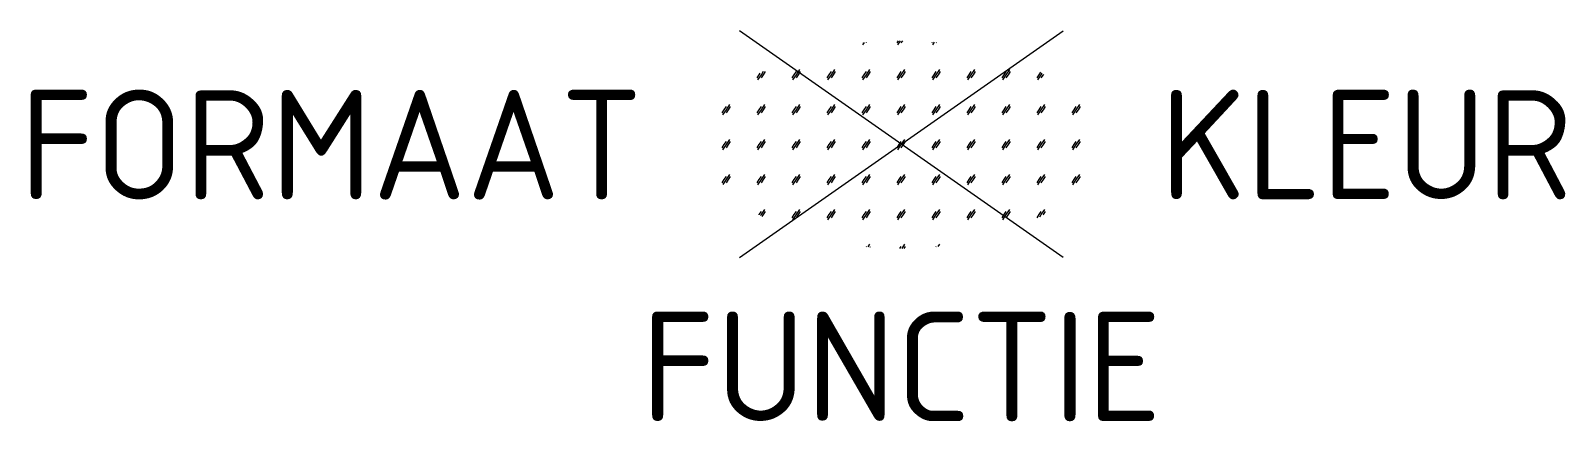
# Model space of a CAD drawing. Extents: x -14.3 to 10.9, y -4.6 to 1.9.
import ezdxf
from ezdxf.enums import TextEntityAlignment as Align

# ---------------------------------------------------------------- set-up
doc = ezdxf.new("R2010")
doc.units = 0
doc.styles.add('NLCS-ISO', font='NLCS-ISO.ttf')

msp = doc.modelspace()

# ---------------------------------------------------------------- linework, layer by layer
for p, q in [((-2.662, -1.864), (2.662, 1.864)), ((2.662, -1.864), (-2.662, 1.864)), ((-0.644, 1.663), (-0.644, 1.664)), ((-0.633, 1.629), (-0.607, 1.667)), ((-0.575, 1.663), (-0.571, 1.67)), ((-0.069, 1.663), (-0.047, 1.697)), ((-0.058, 1.629), (-0.012, 1.697)), ((0, 1.663), (0.023, 1.698)), ((0.506, 1.663), (0.515, 1.676)), ((0.518, 1.629), (0.547, 1.673)), ((0.575, 1.663), (0.579, 1.669)), ((-2.369, 1.088), (-2.335, 1.14)), ((-2.358, 1.054), (-2.3, 1.14)), ((-2.335, 1.14), (-2.318, 1.166)), ((-2.3, 1.14), (-2.263, 1.196)), ((-2.3, 1.088), (-2.266, 1.14)), ((-2.266, 1.14), (-2.231, 1.192)), ((-1.794, 1.088), (-1.76, 1.14)), ((-1.783, 1.054), (-1.725, 1.14)), ((-1.76, 1.14), (-1.725, 1.192)), ((-1.725, 1.14), (-1.668, 1.226)), ((-1.725, 1.088), (-1.691, 1.14)), ((-1.691, 1.14), (-1.656, 1.192)), ((-1.219, 1.088), (-1.185, 1.14)), ((-1.208, 1.054), (-1.15, 1.14)), ((-1.185, 1.14), (-1.15, 1.192)), ((-1.15, 1.14), (-1.093, 1.226)), ((-1.15, 1.088), (-1.116, 1.14)), ((-1.116, 1.14), (-1.081, 1.192)), ((-0.644, 1.088), (-0.61, 1.14)), ((-0.633, 1.054), (-0.575, 1.14)), ((-0.61, 1.14), (-0.575, 1.192)), ((-0.575, 1.14), (-0.518, 1.226)), ((-0.575, 1.088), (-0.541, 1.14)), ((-0.541, 1.14), (-0.506, 1.192)), ((-0.069, 1.088), (-0.035, 1.14)), ((-0.058, 1.054), (0, 1.14)), ((-0.035, 1.14), (0, 1.192)), ((0, 1.14), (0.058, 1.226)), ((0, 1.088), (0.035, 1.14)), ((0.035, 1.14), (0.069, 1.192)), ((0.506, 1.088), (0.54, 1.14)), ((0.518, 1.054), (0.575, 1.14)), ((0.54, 1.14), (0.575, 1.192)), ((0.575, 1.14), (0.633, 1.226)), ((0.575, 1.088), (0.61, 1.14)), ((0.61, 1.14), (0.644, 1.192)), ((1.081, 1.088), (1.116, 1.14)), ((1.093, 1.054), (1.15, 1.14)), ((1.116, 1.14), (1.15, 1.192)), ((1.15, 1.14), (1.208, 1.226)), ((1.15, 1.088), (1.185, 1.14)), ((1.185, 1.14), (1.219, 1.192)), ((1.656, 1.088), (1.691, 1.14)), ((1.668, 1.054), (1.725, 1.14)), ((1.691, 1.14), (1.725, 1.192)), ((1.725, 1.14), (1.783, 1.226)), ((1.725, 1.088), (1.76, 1.14)), ((1.76, 1.14), (1.794, 1.192)), ((2.231, 1.088), (2.266, 1.14)), ((2.243, 1.054), (2.3, 1.14)), ((2.266, 1.14), (2.292, 1.18)), ((2.3, 1.14), (2.317, 1.166)), ((2.3, 1.088), (2.335, 1.14)), ((2.335, 1.14), (2.342, 1.151)), ((-2.944, 0.513), (-2.91, 0.565)), ((-2.933, 0.479), (-2.875, 0.565)), ((-2.91, 0.565), (-2.875, 0.617)), ((-2.875, 0.565), (-2.818, 0.651)), ((-2.875, 0.513), (-2.841, 0.565)), ((-2.841, 0.565), (-2.806, 0.617)), ((-2.369, 0.513), (-2.335, 0.565)), ((-2.358, 0.479), (-2.3, 0.565)), ((-2.335, 0.565), (-2.3, 0.617)), ((-2.3, 0.565), (-2.243, 0.651)), ((-2.3, 0.513), (-2.266, 0.565)), ((-2.266, 0.565), (-2.231, 0.617)), ((-1.794, 0.513), (-1.76, 0.565)), ((-1.783, 0.479), (-1.725, 0.565)), ((-1.76, 0.565), (-1.725, 0.617)), ((-1.725, 0.565), (-1.668, 0.651)), ((-1.725, 0.513), (-1.691, 0.565)), ((-1.691, 0.565), (-1.656, 0.617)), ((-1.219, 0.513), (-1.185, 0.565)), ((-1.208, 0.479), (-1.15, 0.565)), ((-1.185, 0.565), (-1.15, 0.617)), ((-1.15, 0.565), (-1.093, 0.651)), ((-1.15, 0.513), (-1.116, 0.565)), ((-1.116, 0.565), (-1.081, 0.617)), ((-0.644, 0.513), (-0.61, 0.565)), ((-0.633, 0.479), (-0.575, 0.565)), ((-0.61, 0.565), (-0.575, 0.617)), ((-0.575, 0.565), (-0.518, 0.651)), ((-0.575, 0.513), (-0.541, 0.565)), ((-0.541, 0.565), (-0.506, 0.617)), ((-0.069, 0.513), (-0.035, 0.565)), ((-0.058, 0.479), (0, 0.565)), ((-0.035, 0.565), (0, 0.617)), ((0, 0.565), (0.058, 0.651)), ((0, 0.513), (0.035, 0.565)), ((0.035, 0.565), (0.069, 0.617)), ((0.506, 0.513), (0.54, 0.565)), ((0.518, 0.479), (0.575, 0.565)), ((0.54, 0.565), (0.575, 0.617)), ((0.575, 0.565), (0.633, 0.651)), ((0.575, 0.513), (0.61, 0.565)), ((0.61, 0.565), (0.644, 0.617)), ((1.081, 0.513), (1.116, 0.565)), ((1.093, 0.479), (1.15, 0.565)), ((1.116, 0.565), (1.15, 0.617)), ((1.15, 0.565), (1.208, 0.651)), ((1.15, 0.513), (1.185, 0.565)), ((1.185, 0.565), (1.219, 0.617)), ((1.656, 0.513), (1.691, 0.565)), ((1.668, 0.479), (1.725, 0.565)), ((1.691, 0.565), (1.725, 0.617)), ((1.725, 0.565), (1.783, 0.651)), ((1.725, 0.513), (1.76, 0.565)), ((1.76, 0.565), (1.794, 0.617)), ((2.231, 0.513), (2.266, 0.565)), ((2.243, 0.479), (2.3, 0.565)), ((2.266, 0.565), (2.3, 0.617)), ((2.3, 0.565), (2.358, 0.651)), ((2.3, 0.513), (2.335, 0.565)), ((2.335, 0.565), (2.369, 0.617)), ((2.806, 0.513), (2.841, 0.565)), ((2.818, 0.479), (2.875, 0.565)), ((2.841, 0.565), (2.875, 0.617)), ((2.875, 0.565), (2.933, 0.651)), ((2.875, 0.513), (2.91, 0.565)), ((2.91, 0.565), (2.944, 0.617)), ((-2.91, -0.01), (-2.875, 0.042)), ((-2.875, -0.01), (-2.818, 0.076)), ((-2.841, -0.01), (-2.806, 0.042)), ((-2.335, -0.01), (-2.3, 0.042)), ((-2.3, -0.01), (-2.243, 0.076)), ((-2.266, -0.01), (-2.231, 0.042)), ((-1.76, -0.01), (-1.725, 0.042)), ((-1.725, -0.01), (-1.668, 0.076)), ((-1.691, -0.01), (-1.656, 0.042)), ((-1.185, -0.01), (-1.15, 0.042)), ((-1.15, -0.01), (-1.093, 0.076)), ((-1.116, -0.01), (-1.081, 0.042)), ((-0.61, -0.01), (-0.575, 0.042)), ((-0.575, -0.01), (-0.518, 0.076)), ((-0.541, -0.01), (-0.506, 0.042)), ((-0.035, -0.01), (0, 0.042)), ((0, -0.01), (0.058, 0.076)), ((0.035, -0.01), (0.069, 0.042)), ((0.54, -0.01), (0.575, 0.042)), ((0.575, -0.01), (0.633, 0.076)), ((0.61, -0.01), (0.644, 0.042)), ((1.116, -0.01), (1.15, 0.042)), ((1.15, -0.01), (1.208, 0.076)), ((1.185, -0.01), (1.219, 0.042)), ((1.691, -0.01), (1.725, 0.042)), ((1.725, -0.01), (1.783, 0.076)), ((1.76, -0.01), (1.794, 0.042)), ((2.266, -0.01), (2.3, 0.042)), ((2.3, -0.01), (2.358, 0.076)), ((2.335, -0.01), (2.369, 0.042)), ((2.841, -0.01), (2.875, 0.042)), ((2.875, -0.01), (2.933, 0.076)), ((2.91, -0.01), (2.944, 0.042)), ((-2.944, -0.062), (-2.91, -0.01)), ((-2.933, -0.096), (-2.875, -0.01)), ((-2.875, -0.062), (-2.841, -0.01)), ((-2.369, -0.062), (-2.335, -0.01)), ((-2.358, -0.096), (-2.3, -0.01)), ((-2.3, -0.062), (-2.266, -0.01)), ((-1.794, -0.062), (-1.76, -0.01)), ((-1.783, -0.096), (-1.725, -0.01)), ((-1.725, -0.062), (-1.691, -0.01)), ((-1.219, -0.062), (-1.185, -0.01)), ((-1.208, -0.096), (-1.15, -0.01)), ((-1.15, -0.062), (-1.116, -0.01)), ((-0.644, -0.062), (-0.61, -0.01)), ((-0.633, -0.096), (-0.575, -0.01)), ((-0.575, -0.062), (-0.541, -0.01)), ((-0.069, -0.062), (-0.035, -0.01)), ((-0.058, -0.096), (0, -0.01)), ((0, -0.062), (0.035, -0.01)), ((0.506, -0.062), (0.54, -0.01)), ((0.518, -0.096), (0.575, -0.01)), ((0.575, -0.062), (0.61, -0.01)), ((1.081, -0.062), (1.116, -0.01)), ((1.093, -0.096), (1.15, -0.01)), ((1.15, -0.062), (1.185, -0.01)), ((1.656, -0.062), (1.691, -0.01)), ((1.668, -0.096), (1.725, -0.01)), ((1.725, -0.062), (1.76, -0.01)), ((2.231, -0.062), (2.266, -0.01)), ((2.243, -0.096), (2.3, -0.01)), ((2.3, -0.062), (2.335, -0.01)), ((2.806, -0.062), (2.841, -0.01)), ((2.818, -0.096), (2.875, -0.01)), ((2.875, -0.062), (2.91, -0.01)), ((-2.875, -0.585), (-2.818, -0.499)), ((-2.3, -0.585), (-2.243, -0.499)), ((-1.725, -0.585), (-1.668, -0.499)), ((-1.15, -0.585), (-1.093, -0.499)), ((-0.575, -0.585), (-0.518, -0.499)), ((0, -0.585), (0.058, -0.499)), ((0.575, -0.585), (0.633, -0.499)), ((1.15, -0.585), (1.208, -0.499)), ((1.725, -0.585), (1.783, -0.499)), ((2.3, -0.585), (2.358, -0.499)), ((2.875, -0.585), (2.933, -0.499)), ((-2.944, -0.637), (-2.91, -0.585)), ((-2.929, -0.666), (-2.875, -0.585)), ((-2.91, -0.585), (-2.875, -0.533)), ((-2.875, -0.637), (-2.841, -0.585)), ((-2.841, -0.585), (-2.806, -0.533)), ((-2.369, -0.637), (-2.335, -0.585)), ((-2.358, -0.671), (-2.3, -0.585)), ((-2.335, -0.585), (-2.3, -0.533)), ((-2.3, -0.637), (-2.266, -0.585)), ((-2.266, -0.585), (-2.231, -0.533)), ((-1.794, -0.637), (-1.76, -0.585)), ((-1.783, -0.671), (-1.725, -0.585)), ((-1.76, -0.585), (-1.725, -0.533)), ((-1.725, -0.637), (-1.691, -0.585)), ((-1.691, -0.585), (-1.656, -0.533)), ((-1.219, -0.637), (-1.185, -0.585)), ((-1.208, -0.671), (-1.15, -0.585)), ((-1.185, -0.585), (-1.15, -0.533)), ((-1.15, -0.637), (-1.116, -0.585)), ((-1.116, -0.585), (-1.081, -0.533)), ((-0.644, -0.637), (-0.61, -0.585)), ((-0.633, -0.671), (-0.575, -0.585)), ((-0.61, -0.585), (-0.575, -0.533)), ((-0.575, -0.637), (-0.541, -0.585)), ((-0.541, -0.585), (-0.506, -0.533)), ((-0.069, -0.637), (-0.035, -0.585)), ((-0.058, -0.671), (0, -0.585)), ((-0.035, -0.585), (0, -0.533)), ((0, -0.637), (0.035, -0.585)), ((0.035, -0.585), (0.069, -0.533)), ((0.506, -0.637), (0.54, -0.585)), ((0.518, -0.671), (0.575, -0.585)), ((0.54, -0.585), (0.575, -0.533)), ((0.575, -0.637), (0.61, -0.585)), ((0.61, -0.585), (0.644, -0.533)), ((1.081, -0.637), (1.116, -0.585)), ((1.093, -0.671), (1.15, -0.585)), ((1.116, -0.585), (1.15, -0.533)), ((1.15, -0.637), (1.185, -0.585)), ((1.185, -0.585), (1.219, -0.533)), ((1.656, -0.637), (1.691, -0.585)), ((1.668, -0.671), (1.725, -0.585)), ((1.691, -0.585), (1.725, -0.533)), ((1.725, -0.637), (1.76, -0.585)), ((1.76, -0.585), (1.794, -0.533)), ((2.231, -0.637), (2.266, -0.585)), ((2.243, -0.671), (2.3, -0.585)), ((2.266, -0.585), (2.3, -0.533)), ((2.3, -0.637), (2.335, -0.585)), ((2.335, -0.585), (2.369, -0.533)), ((2.806, -0.637), (2.841, -0.585)), ((2.818, -0.671), (2.875, -0.585)), ((2.841, -0.585), (2.875, -0.533)), ((2.875, -0.637), (2.91, -0.585)), ((2.91, -0.585), (2.944, -0.533)), ((-2.337, -1.163), (-2.335, -1.16)), ((-2.335, -1.16), (-2.3, -1.108)), ((-2.312, -1.178), (-2.3, -1.16)), ((-2.3, -1.16), (-2.243, -1.074)), ((-2.287, -1.192), (-2.266, -1.16)), ((-2.266, -1.16), (-2.231, -1.108)), ((-1.794, -1.212), (-1.76, -1.16)), ((-1.783, -1.247), (-1.725, -1.16)), ((-1.76, -1.16), (-1.725, -1.108)), ((-1.725, -1.16), (-1.668, -1.074)), ((-1.725, -1.212), (-1.691, -1.16)), ((-1.691, -1.16), (-1.656, -1.108)), ((-1.219, -1.212), (-1.185, -1.16)), ((-1.208, -1.247), (-1.15, -1.16)), ((-1.185, -1.16), (-1.15, -1.108)), ((-1.15, -1.16), (-1.093, -1.074)), ((-1.15, -1.212), (-1.116, -1.16)), ((-1.116, -1.16), (-1.081, -1.108)), ((-0.644, -1.212), (-0.61, -1.16)), ((-0.633, -1.247), (-0.575, -1.16)), ((-0.61, -1.16), (-0.575, -1.108)), ((-0.575, -1.16), (-0.518, -1.074)), ((-0.575, -1.212), (-0.541, -1.16)), ((-0.541, -1.16), (-0.506, -1.108)), ((-0.069, -1.212), (-0.035, -1.16)), ((-0.058, -1.247), (0, -1.16)), ((-0.035, -1.16), (0, -1.108)), ((0, -1.16), (0.058, -1.074)), ((0, -1.212), (0.035, -1.16)), ((0.035, -1.16), (0.069, -1.108)), ((0.506, -1.212), (0.54, -1.16)), ((0.518, -1.247), (0.575, -1.16)), ((0.54, -1.16), (0.575, -1.108)), ((0.575, -1.16), (0.633, -1.074)), ((0.575, -1.212), (0.61, -1.16)), ((0.61, -1.16), (0.644, -1.108)), ((1.081, -1.212), (1.116, -1.16)), ((1.093, -1.247), (1.15, -1.16)), ((1.116, -1.16), (1.15, -1.108)), ((1.15, -1.16), (1.208, -1.074)), ((1.15, -1.212), (1.185, -1.16)), ((1.185, -1.16), (1.219, -1.108)), ((1.656, -1.212), (1.691, -1.16)), ((1.668, -1.247), (1.725, -1.16)), ((1.691, -1.16), (1.725, -1.108)), ((1.725, -1.16), (1.783, -1.074)), ((1.725, -1.212), (1.76, -1.16)), ((1.76, -1.16), (1.794, -1.108)), ((2.231, -1.212), (2.266, -1.16)), ((2.266, -1.16), (2.3, -1.108)), ((2.275, -1.198), (2.3, -1.16)), ((2.3, -1.16), (2.358, -1.074)), ((2.33, -1.167), (2.335, -1.16)), ((2.335, -1.16), (2.369, -1.108)), ((-0.58, -1.691), (-0.575, -1.684)), ((-0.547, -1.693), (-0.518, -1.649)), ((-0.514, -1.695), (-0.506, -1.684)), ((-0.022, -1.716), (0, -1.684)), ((0.012, -1.717), (0.058, -1.649)), ((0.047, -1.717), (0.069, -1.684)), ((0.569, -1.692), (0.575, -1.684)), ((0.607, -1.687), (0.633, -1.649))]:
    msp.add_line(p, q)

# ---------------------------------------------------------------- texts
at = {"style": 'NLCS-ISO'}
msp.add_attdef('FORMAAT', text='', height=1.8, dxfattribs=at).set_placement((-4.25, -0.01), align=Align.MIDDLE_RIGHT)
msp.add_attdef('KLEUR', text='', height=1.8, dxfattribs=at).set_placement((4.25, -0.01), align=Align.MIDDLE_LEFT)
at = {"style": 'NLCS-ISO', "flags": 1}
msp.add_attdef('FUNCTIE', text='', height=1.8, dxfattribs=at).set_placement((0, -2.76), align=Align.TOP_CENTER)

doc.saveas('drawing.dxf')
